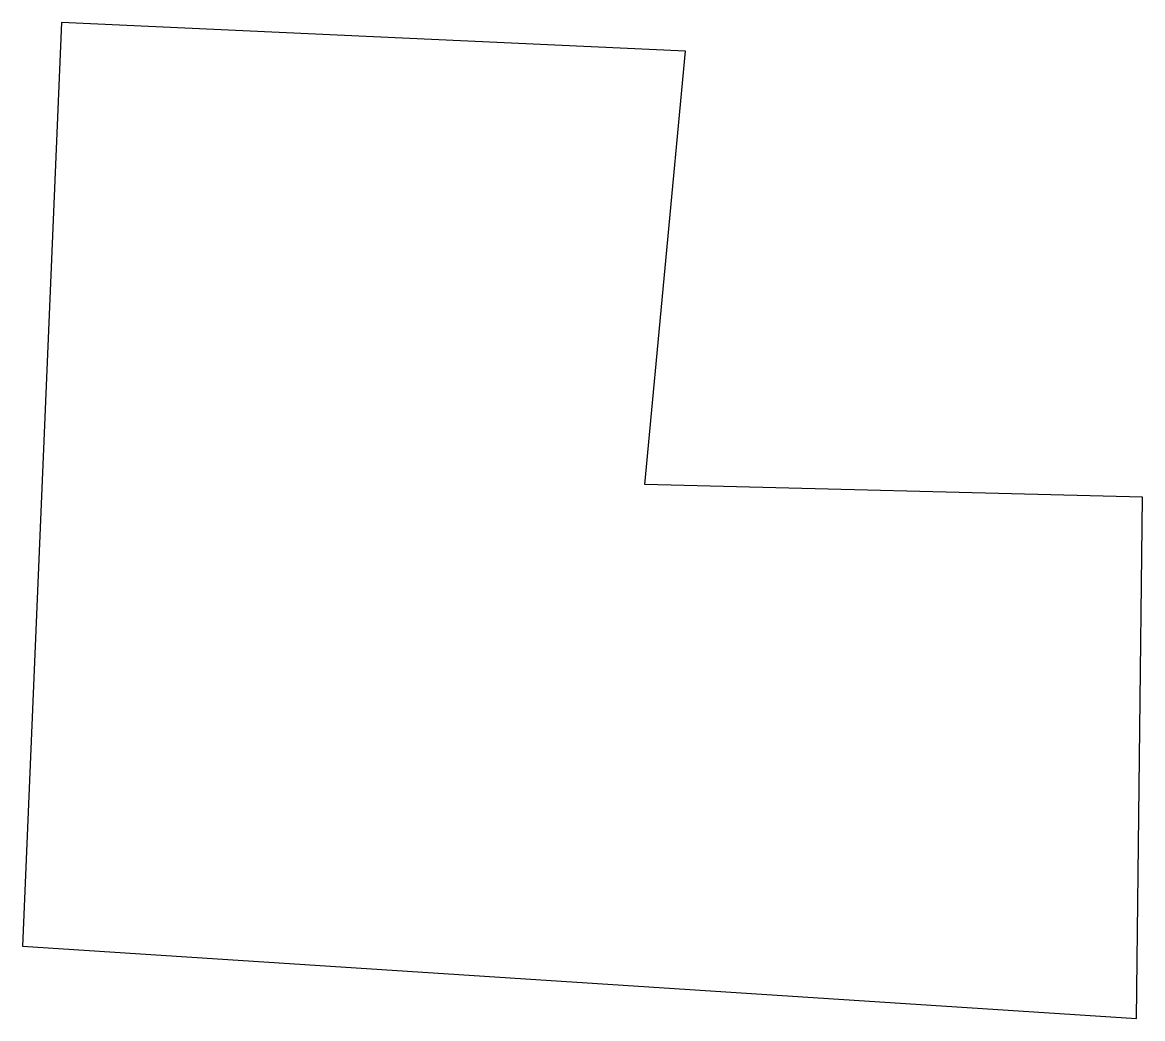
# Model space of a CAD drawing. Header units: millimetres. Extents: x 613506.36 to 613511.76, y 1319497.37 to 1319502.18.
import ezdxf

# ---------------------------------------------------------------- set-up
doc = ezdxf.new("R2010")
doc.units = ezdxf.units.MM

msp = doc.modelspace()

# ---------------------------------------------------------------- linework, layer by layer
at = {"flags": 128}
msp.add_lwpolyline([(613506.3552, 1319497.7231), (613511.7332, 1319497.3727), (613511.7631, 1319499.8893), (613509.3607, 1319499.951), (613509.5563, 1319502.043), (613506.5447, 1319502.182), (613506.3552, 1319497.7231)], dxfattribs=at)

doc.saveas('drawing.dxf')
